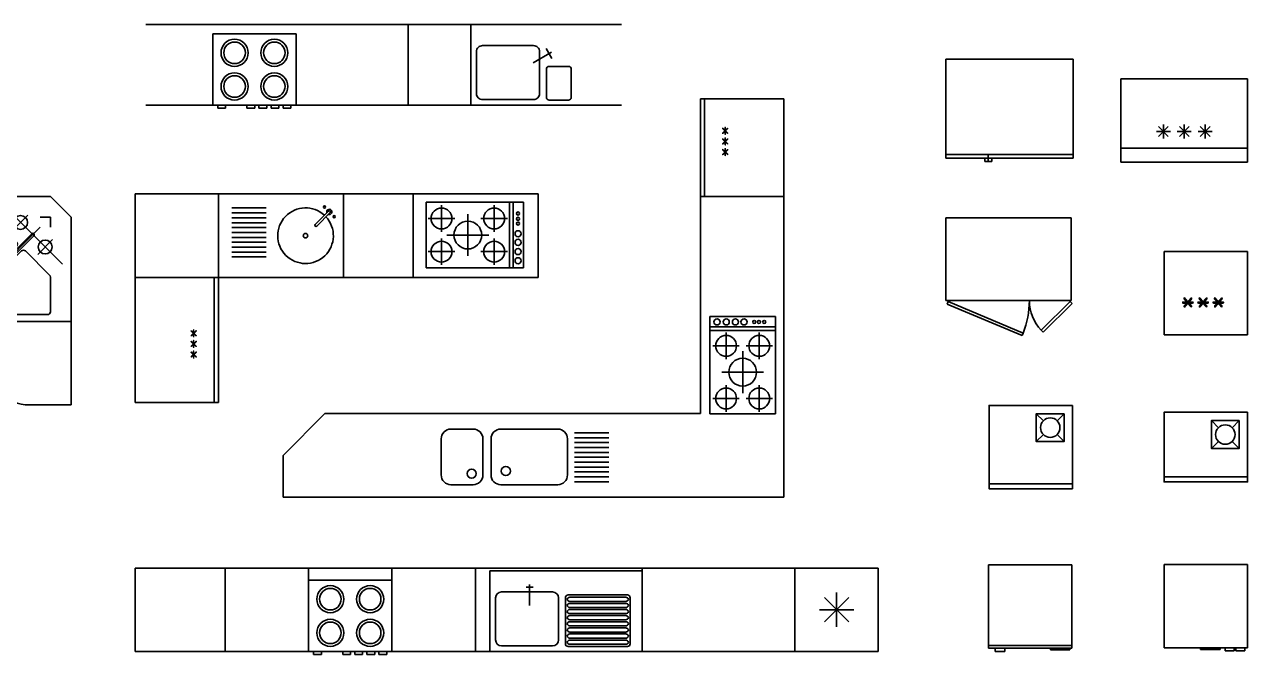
# Model space of a CAD drawing. Header units: millimetres. Extents: x -4036 to 14155, y 855 to 10011.
# Drawn here: x 5268 to 14064, y 855 to 5385 of the extents above; entities that cross this region are included whole.
import ezdxf

# ---------------------------------------------------------------- set-up
doc = ezdxf.new("R2010")
doc.units = ezdxf.units.MM
doc.styles.add('Dim', font='iso9.shx')
doc.styles.add('T 100 _ ( 2 x 100 )', font='', dxfattribs={"height": 200})
doc.styles.get('T 100 _ ( 2 x 100 )').set_extended_font_data('GOST type A')

# ---------------------------------------------------------------- blocks, each defined once
blk = doc.blocks.new('КУХ13 3600х2860')
for p, q in [((-2862.2, -600), (-2862.2, 0)), ((-2862.2, 0), (-2862.2, -600)), ((-2862.2, 0), (0, 0)), ((-2162.2, -600), (-2162.2, 0)), ((0, 0), (0, -3600)), ((-1298, -532.3), (-1298, -59)), ((-598, -59), (-1298, -59)), ((-1223, -532.3), (-1223, -59)), ((-1198, -532.3), (-1198, -59)), ((-1087.3, -271.4), (-1087.3, -81.4)), ((-708.8, -271.4), (-708.8, -81.4)), ((-598, -532.3), (-598, -59)), ((-898, -145.7), (-898, -445.7)), ((-1182.3, -176.4), (-992.3, -176.4)), ((-613.8, -176.4), (-803.8, -176.4)), ((-1087.3, -319.9), (-1087.3, -509.9)), ((-1048, -295.7), (-748, -295.7)), ((-708.8, -319.9), (-708.8, -509.9)), ((-1182.3, -414.9), (-992.3, -414.9)), ((-613.8, -414.9), (-803.8, -414.9)), ((-2162.2, -570), (-2862.2, -570)), ((-2862.2, -600), (-600, -600)), ((-2162.2, -600), (-2862.2, -600)), ((-598, -532.3), (-1298, -532.3)), ((-600, -600), (-600, -3300)), ((-462.3, -1504.4), (-462.3, -1257.8)), ((-427.1, -1504.4), (-427.1, -1257.8)), ((-391.9, -1504.4), (-391.9, -1257.8)), ((-356.7, -1504.4), (-356.7, -1257.8)), ((-321.5, -1504.4), (-321.5, -1257.8)), ((-286.3, -1504.4), (-286.3, -1257.8)), ((-251.1, -1504.4), (-251.1, -1257.8)), ((-215.9, -1504.4), (-215.9, -1257.8)), ((-180.7, -1504.4), (-180.7, -1257.8)), ((-145.5, -1504.4), (-145.5, -1257.8)), ((-110.3, -1504.4), (-110.3, -1257.8)), ((-600, -3300), (-300, -3600)), ((-300, -3600), (0, -3600))]:
    blk.add_line(p, q)
for points in [[(-489.1, -1625.6), (-489.1, -2035.6, 0.414214), (-419.1, -2105.6), (-159.1, -2105.6, 0.414214), (-89.1, -2035.6), (-89.1, -1625.6, 0.414214), (-159.1, -1555.6), (-419.1, -1555.6, 0.414214)], [(-489.1, -2234.1), (-489.1, -2394.1, 0.414214), (-419.1, -2464.1), (-159.1, -2464.1, 0.414214), (-89.1, -2394.1), (-89.1, -2234.1, 0.414214), (-159.1, -2164.1), (-419.1, -2164.1, 0.414214)]]:
    blk.add_lwpolyline(points, format="xyb", close=True)
for centre, radius in [((-1259.3, -140.7), 11), ((-1259.3, -178.7), 11), ((-1087.3, -176.4), 75), ((-708.8, -176.4), 75), ((-1259.3, -212.8), 11), ((-898, -295.7), 100), ((-1259.3, -286), 22), ((-1259.3, -348.1), 22), ((-1087.3, -414.9), 75), ((-708.8, -414.9), 75), ((-1259.3, -414.2), 22), ((-1259.3, -480.4), 22), ((-187.4, -1999.2), 33), ((-168.5, -2244.4), 33)]:
    blk.add_circle(centre, radius)
at = {"ltscale": 0.5, "style": 'Dim', "text_generation_flag": 2}
blk.add_text('***', height=125, rotation=180, dxfattribs=at).set_placement((-2671.5, -372.3))
blk = doc.blocks.new('КУХ15 2900х1500')
for p, q in [((-1500, -600), (-1500, 0)), ((-1500, 0), (-600, 0)), ((-600, -2900), (-600, 0)), ((-600, -600), (-600, 0)), ((-600, 0), (0, 0)), ((0, -2900), (0, 0)), ((-1500, -570), (-600, -570)), ((-1500, -600), (-600, -600)), ((-600, -2900), (-600, -570)), ((-600, -600), (0, -600)), ((-452.9, -695.1), (-452.9, -941.7)), ((-417.7, -695.1), (-417.7, -941.7)), ((-382.5, -695.1), (-382.5, -941.7)), ((-347.3, -695.1), (-347.3, -941.7)), ((-312.1, -695.1), (-312.1, -941.7)), ((-276.9, -695.1), (-276.9, -941.7)), ((-241.7, -695.1), (-241.7, -941.7)), ((-206.5, -695.1), (-206.5, -941.7)), ((-171.3, -695.1), (-171.3, -941.7)), ((-136.1, -695.1), (-136.1, -941.7)), ((-100.9, -695.1), (-100.9, -941.7)), ((-134.5, -1402.8), (-230.6, -1306.7)), ((-123.2, -1391.5), (-219.3, -1295.4)), ((-600, -1500), (0, -1500)), ((-600, -2000), (0, -2000)), ((-532.3, -2093.1), (-532.3, -2793.1)), ((-532.3, -2093.1), (-59, -2093.1)), ((-414.9, -2108.8), (-414.9, -2298.8)), ((-176.4, -2108.8), (-176.4, -2298.8)), ((-59, -2093.1), (-59, -2793.1)), ((-319.9, -2203.8), (-509.9, -2203.8)), ((-295.7, -2543.1), (-295.7, -2243.1)), ((-271.4, -2203.8), (-81.4, -2203.8)), ((-145.7, -2393.1), (-445.7, -2393.1)), ((-414.9, -2677.3), (-414.9, -2487.3)), ((-176.4, -2677.3), (-176.4, -2487.3)), ((-319.9, -2582.3), (-509.9, -2582.3)), ((-271.4, -2582.3), (-81.4, -2582.3)), ((-532.3, -2693.1), (-59, -2693.1)), ((-532.3, -2718.1), (-59, -2718.1)), ((-532.3, -2793.1), (-59, -2793.1)), ((-600, -2900), (0, -2900))]:
    blk.add_line(p, q)
for centre, radius in [((-300, -1226), 16.1), ((-94.1, -1362.4), 8.28), ((-163.7, -1431.9), 8.28), ((-414.9, -2203.8), 75), ((-176.4, -2203.8), 75), ((-295.7, -2393.1), 100), ((-414.9, -2582.3), 75), ((-176.4, -2582.3), 75), ((-480.4, -2754.4), 22), ((-414.2, -2754.4), 22), ((-348.1, -2754.4), 22), ((-286, -2754.4), 22), ((-212.8, -2754.4), 11), ((-178.7, -2754.4), 11), ((-140.7, -2754.4), 11)]:
    blk.add_circle(centre, radius)
for centre, radius, start, end in [((-300, -1226), 200, 317.29244, 312.70756), ((-225, -1301.1), 8, 45, 225), ((-128.9, -1397.2), 18.8, 160.13146, 109.86854), ((-128.9, -1397.2), 8, 225, 45)]:
    blk.add_arc(centre, radius, start, end)
at = {"ltscale": 0.5, "style": 'Dim'}
blk.add_text('***', height=125, rotation=180, dxfattribs=at).set_placement((-963.7, -372.3))
blk = doc.blocks.new('КУХ17_3420х580')
for p, q in [((-805, 222.2), (-1405, 222.2)), ((-1369.3, -290), (-1369.3, -311.9)), ((-1312.8, -311.9), (-1369.3, -311.9)), ((-1312.8, -290), (-1312.8, -311.9)), ((-1159.4, -290), (-1159.4, -311.9)), ((-1103, -311.9), (-1159.4, -311.9)), ((-1103, -290), (-1103, -311.9)), ((-1072.5, -290), (-1072.5, -311.9)), ((-1072.5, -290), (-1072.5, -311.9)), ((-1016.1, -311.9), (-1072.5, -311.9)), ((-1016.1, -311.9), (-1072.5, -311.9)), ((-1016.1, -290), (-1016.1, -311.9)), ((-1016.1, -290), (-1016.1, -311.9)), ((-985.7, -290), (-985.7, -311.9)), ((-929.2, -311.9), (-985.7, -311.9)), ((-929.2, -290), (-929.2, -311.9)), ((-898.8, -290), (-898.8, -311.9)), ((-842.3, -311.9), (-898.8, -311.9)), ((-842.3, -290), (-842.3, -311.9))]:
    blk.add_line(p, q)
for points in [[(-1885, 290), (1535, 290)], [(0, -290), (0, 290)], [(450, -290), (450, 290)], [(-1405, 222.2), (-1405, -290)], [(-805, 222.2), (-805, -290)], [(1030.7, 91.5), (899, 14.7)], [(1033.6, 46.2), (992.7, 116.4)], [(-1885, -290), (1535, -290)]]:
    blk.add_lwpolyline(points)
for points in [[(535.2, -249.6), (902, -249.6, 0.414214), (945.2, -206.4), (945.2, 95, 0.414214), (902, 138.2), (535.2, 138.2, 0.414214), (492, 95), (492, -206.4, 0.414214)], [(994.3, -31.6), (994.3, -234, 0.414214), (1014.3, -254), (1153.8, -254, 0.414214), (1173.8, -234), (1173.8, -31.6, 0.414214), (1153.8, -11.6), (1014.3, -11.6, 0.414214)]]:
    blk.add_lwpolyline(points, format="xyb", close=True)
for centre, radius in [((-1248, 86.3), 97.4), ((-962, 86.3), 97.4), ((-1248, 86.3), 77.4), ((-962, 86.3), 77.4), ((-1248, -155.8), 97.4), ((-1248, -155.8), 77.4), ((-962, -155.8), 97.4), ((-962, -155.8), 77.4)]:
    blk.add_circle(centre, radius)
blk = doc.blocks.new('КУХ18 4500х1500')
for p, q in [((-14337.2, 99356.5), (-14937.2, 99356.5)), ((-14937.2, 99356.5), (-14937.2, 98756.5)), ((-13737.2, 99356.5), (-14337.2, 99356.5)), ((-14337.2, 99356.5), (-14337.2, 98756.5)), ((-14337.2, 98756.5), (-14337.2, 99356.5)), ((-13137.2, 99356.5), (-13737.2, 99356.5)), ((-13737.2, 99356.5), (-13737.2, 98756.5)), ((-13737.2, 98756.5), (-13737.2, 99356.5)), ((-13737.2, 98756.5), (-13737.2, 99356.5)), ((-13467.2, 99316.5), (-13677.2, 99316.5)), ((-13407.2, 99316.5), (-13197.2, 99316.5)), ((-13137.2, 98756.5), (-13137.2, 99356.5)), ((-13137.2, 98756.5), (-13137.2, 99356.5)), ((-12537.2, 99356.5), (-13137.2, 99356.5)), ((-13137.2, 99356.5), (-13137.2, 98756.5)), ((-11937.2, 99356.5), (-12537.2, 99356.5)), ((-12537.2, 99356.5), (-12537.2, 98756.5)), ((-12537.2, 98756.5), (-12537.2, 99356.5)), ((-11187.2, 99356.5), (-11937.2, 99356.5)), ((-11937.2, 99356.5), (-11937.2, 98756.5)), ((-11937.2, 98756.5), (-11937.2, 99356.5)), ((-11037.2, 99206.5), (-11187.2, 99356.5)), ((-13697.2, 99296.5), (-13697.2, 99086.5)), ((-13664.9, 99284.3), (-13633.1, 99252.4)), ((-13572.2, 99125.6), (-13572.2, 99257.4)), ((-13479.4, 99284.3), (-13511.3, 99252.4)), ((-13447.2, 99086.5), (-13447.2, 99296.5)), ((-13427.2, 99086.5), (-13427.2, 99296.5)), ((-13394.9, 99284.3), (-13363.1, 99252.4)), ((-13302.2, 99125.6), (-13302.2, 99257.4)), ((-13209.4, 99284.3), (-13241.3, 99252.4)), ((-13177.2, 99296.5), (-13177.2, 99086.5)), ((-11525.2, 99292.8), (-11100.9, 98868.5)), ((-11348.4, 99222.1), (-11454.5, 99116)), ((-13664.9, 99098.8), (-13633.1, 99130.6)), ((-13506.3, 99191.5), (-13638.1, 99191.5)), ((-13479.4, 99098.8), (-13511.3, 99130.6)), ((-13394.9, 99098.8), (-13363.1, 99130.6)), ((-13236.3, 99191.5), (-13368.1, 99191.5)), ((-13209.4, 99098.8), (-13241.3, 99130.6)), ((-11887.2, 99186.5), (-11887.2, 98785.5)), ((-11617.6, 99206.5), (-11867.2, 99206.5)), ((-11430.1, 99027.3), (-11603.5, 99200.7)), ((-11260, 99133.7), (-11590.3, 98803.4)), ((-11260, 99206.5), (-11187.2, 99206.5)), ((-11187.2, 99206.5), (-11187.2, 99133.7)), ((-11037.2, 98456.5), (-11037.2, 99206.5)), ((-13677.2, 99066.5), (-13467.2, 99066.5)), ((-13677.2, 99046.5), (-13467.2, 99046.5)), ((-13197.2, 99066.5), (-13407.2, 99066.5)), ((-13197.2, 99046.5), (-13407.2, 99046.5)), ((-11320.1, 99087.7), (-11597.4, 98810.4)), ((-11306, 99073.6), (-11583.3, 98796.3)), ((-11171.6, 99045.3), (-11277.7, 98939.2)), ((-13697.2, 98816.5), (-13697.2, 99026.5)), ((-13664.9, 99014.3), (-13633.1, 98982.4)), ((-13572.2, 98987.4), (-13572.2, 98855.6)), ((-13479.4, 99014.3), (-13511.3, 98982.4)), ((-13447.2, 99026.5), (-13447.2, 98816.5)), ((-13427.2, 99026.5), (-13427.2, 98816.5)), ((-13394.9, 99014.3), (-13363.1, 98982.4)), ((-13302.2, 98987.4), (-13302.2, 98855.6)), ((-13209.4, 99014.3), (-13241.3, 98982.4)), ((-13177.2, 98816.5), (-13177.2, 99026.5)), ((-11755.3, 98673.7), (-11430.1, 98999)), ((-11720, 98638.4), (-11394.7, 98963.6)), ((-11366.4, 98963.6), (-11193, 98790.2)), ((-13506.3, 98921.5), (-13638.1, 98921.5)), ((-13236.3, 98921.5), (-13368.1, 98921.5)), ((-13467.2, 98796.5), (-13677.2, 98796.5)), ((-13664.9, 98828.8), (-13633.1, 98860.6)), ((-13479.4, 98828.8), (-13511.3, 98860.6)), ((-13407.2, 98796.5), (-13197.2, 98796.5)), ((-13394.9, 98828.8), (-13363.1, 98860.6)), ((-13209.4, 98828.8), (-13241.3, 98860.6)), ((-11187.2, 98776.1), (-11187.2, 98526.5)), ((-14937.2, 98756.5), (-14337.2, 98756.5)), ((-14337.2, 98756.5), (-13737.2, 98756.5)), ((-13737.2, 98756.5), (-13137.2, 98756.5)), ((-13137.2, 98756.5), (-12537.2, 98756.5)), ((-12537.2, 98756.5), (-11937.2, 98756.5)), ((-11937.2, 98756.5), (-11637.2, 98456.5)), ((-11881.3, 98771.4), (-11783.6, 98673.7)), ((-11622.3, 98512.4), (-11720, 98610.1)), ((-11637.2, 98456.5), (-11037.2, 98456.5)), ((-11637.2, 98456.5), (-11637.2, 98156.5)), ((-11037.2, 98456.5), (-11637.2, 98456.5)), ((-11207.2, 98506.5), (-11608.2, 98506.5)), ((-11037.2, 97856.5), (-11037.2, 98456.5)), ((-11337.2, 97856.5), (-11037.2, 97856.5))]:
    blk.add_line(p, q)
for points in [[(-15537.2, 98831.5), (-15537.2, 99356.5), (-14937.2, 99356.5), (-14937.2, 98831.5)], [(-14937.2, 98815.7), (-14937.2, 98756.5), (-15537.2, 98756.5), (-15537.2, 98815.7)]]:
    blk.add_lwpolyline(points, close=True)
blk.add_lwpolyline([(-14937.2, 98831.5), (-15237.2, 99131.5), (-15237.2, 99056.5), (-15537.2, 99356.5)])
for centre in [(-11401.4, 99169), (-11224.7, 98992.3)]:
    blk.add_circle(centre, 50)
for centre, radius, start, end in [((-13677.2, 99296.5), 20, 90, 180), ((-13467.2, 99296.5), 20, 0, 90), ((-13407.2, 99296.5), 20, 90, 180), ((-13197.2, 99296.5), 20, 0, 90), ((-11867.2, 99186.5), 20, 90, 180), ((-11617.6, 99186.5), 20, 45, 90), ((-13677.2, 99086.5), 20, 180, 270), ((-13677.2, 99026.5), 20, 90, 180), ((-13467.2, 99086.5), 20, 270, 0), ((-13467.2, 99026.5), 20, 0, 90), ((-13407.2, 99086.5), 20, 180, 270), ((-13407.2, 99026.5), 20, 90, 180), ((-13197.2, 99086.5), 20, 270, 0), ((-13197.2, 99026.5), 20, 0, 90), ((-11313.1, 99080.6), 10, 315, 135), ((-11444.2, 99013.1), 20, 315, 45), ((-11380.6, 98949.5), 20, 45, 135), ((-13677.2, 98816.5), 20, 180, 270), ((-13467.2, 98816.5), 20, 270, 0), ((-13407.2, 98816.5), 20, 180, 270), ((-13197.2, 98816.5), 20, 270, 0), ((-11867.2, 98785.5), 20, 180, 225), ((-11590.3, 98803.4), 10, 135, 315), ((-11207.2, 98776.1), 20, 0, 45), ((-11769.5, 98687.9), 20, 225, 315), ((-11705.8, 98624.2), 20, 135, 225), ((-11608.2, 98526.5), 20, 225, 270), ((-11207.2, 98526.5), 20, 270, 0), ((-11337.2, 98156.5), 300, 180, 270)]:
    blk.add_arc(centre, radius, start, end)
blk = doc.blocks.new('КУХ01 600х5345')
for p, q in [((0, 600), (-5345, 600)), ((-5345, 600), (-5345, 0)), ((-4697.3, 0), (-4697.3, 600)), ((-4097.3, 0), (-4097.3, 600)), ((-3497.3, 0), (-3497.3, 600)), ((-2897.3, 0), (-2897.3, 600)), ((-2794.6, 0), (-2794.6, 580)), ((-2794.6, 580), (-1697.3, 580)), ((-1697.3, 0), (-1697.3, 600)), ((-1697.3, 0), (-1697.3, 580)), ((-600, 0), (-600, 600)), ((0, 0), (0, 600)), ((-3497.3, 512.2), (-4097.3, 512.2)), ((-4097.3, 512.2), (-4097.3, 0)), ((-3497.3, 512.2), (-3497.3, 0)), ((-2752.6, 385), (-2752.6, 83.6)), ((-2342.5, 428.2), (-2709.4, 428.2)), ((-2299.3, 83.6), (-2299.3, 385)), ((-2250.3, 386.2), (-2250.3, 56)), ((-1804.3, 406.2), (-2230.3, 406.2)), ((-2017.3, 390.1), (-2218.3, 390.1)), ((-2017.3, 360.2), (-2218.3, 360.2)), ((-2017.3, 390.1), (-1816.3, 390.1)), ((-2017.3, 360.2), (-1816.3, 360.2)), ((-1784.3, 386.2), (-1784.3, 56)), ((-212.8, 212.8), (-387.2, 387.2)), ((-212.8, 387.2), (-387.2, 212.8)), ((-300, 176.6), (-300, 423.4)), ((-2017.3, 346.1), (-2218.3, 346.1)), ((-2017.3, 316.1), (-2218.3, 316.1)), ((-2017.3, 302.1), (-2218.3, 302.1)), ((-2017.3, 272.1), (-2218.3, 272.1)), ((-2017.3, 346.1), (-1816.3, 346.1)), ((-2017.3, 316.1), (-1816.3, 316.1)), ((-2017.3, 302.1), (-1816.3, 302.1)), ((-2017.3, 272.1), (-1816.3, 272.1)), ((-423.4, 300), (-176.6, 300)), ((-2017.3, 258), (-2218.3, 258)), ((-2017.3, 228), (-2218.3, 228)), ((-2017.3, 214), (-2218.3, 214)), ((-2017.3, 184), (-2218.3, 184)), ((-2017.3, 258), (-1816.3, 258)), ((-2017.3, 228), (-1816.3, 228)), ((-2017.3, 214), (-1816.3, 214)), ((-2017.3, 184), (-1816.3, 184)), ((-2017.3, 170), (-2218.3, 170)), ((-2017.3, 140), (-2218.3, 140)), ((-2017.3, 125.9), (-2218.3, 125.9)), ((-2017.3, 95.9), (-2218.3, 95.9)), ((-2017.3, 170), (-1816.3, 170)), ((-2017.3, 140), (-1816.3, 140)), ((-2017.3, 125.9), (-1816.3, 125.9)), ((-2017.3, 95.9), (-1816.3, 95.9)), ((-5345, 0), (0, 0)), ((-4061.6, 0), (-4061.6, -21.9)), ((-4005.1, 0), (-4005.1, -21.9)), ((-3851.7, 0), (-3851.7, -21.9)), ((-3795.2, 0), (-3795.2, -21.9)), ((-3764.8, 0), (-3764.8, -21.9)), ((-3764.8, 0), (-3764.8, -21.9)), ((-3708.3, 0), (-3708.3, -21.9)), ((-3708.3, 0), (-3708.3, -21.9)), ((-3677.9, 0), (-3677.9, -21.9)), ((-3621.5, 0), (-3621.5, -21.9)), ((-3591, 0), (-3591, -21.9)), ((-3534.6, 0), (-3534.6, -21.9)), ((-2794.6, 0), (-1697.3, 0)), ((-2709.4, 40.4), (-2342.5, 40.4)), ((-2230.3, 36), (-1804.3, 36)), ((-2017.3, 81.9), (-2218.3, 81.9)), ((-2017.3, 51.9), (-2218.3, 51.9)), ((-2017.3, 81.9), (-1816.3, 81.9)), ((-2017.3, 51.9), (-1816.3, 51.9)), ((-4005.1, -21.9), (-4061.6, -21.9)), ((-3795.2, -21.9), (-3851.7, -21.9)), ((-3708.3, -21.9), (-3764.8, -21.9)), ((-3708.3, -21.9), (-3764.8, -21.9)), ((-3621.5, -21.9), (-3677.9, -21.9)), ((-3534.6, -21.9), (-3591, -21.9))]:
    blk.add_line(p, q)
at = {"ltscale": 0.6}
for p, q in [((-2532.3, 461.9), (-2482.2, 461.9)), ((-2507.3, 482.6), (-2507.3, 330.1))]:
    blk.add_line(p, q, dxfattribs=at)
for centre, radius in [((-3940.3, 376.3), 97.4), ((-3940.3, 376.3), 77.4), ((-3654.3, 376.3), 97.4), ((-3654.3, 376.3), 77.4), ((-3940.3, 134.2), 97.4), ((-3940.3, 134.2), 77.4), ((-3654.3, 134.2), 97.4), ((-3654.3, 134.2), 77.4)]:
    blk.add_circle(centre, radius)
for centre, radius, start, end in [((-2709.4, 385), 43.2, 90, 180), ((-2342.5, 385), 43.2, 0, 90), ((-2230.3, 386.2), 20, 90, 180), ((-2218.3, 370.1), 20, 90, 165.50967), ((-2218.3, 380.2), 20, 194.49033, 270), ((-1816.3, 370.1), 20, 14.49033, 90), ((-1816.3, 380.2), 20, 270, 345.50967), ((-1804.3, 386.2), 20, 0, 90), ((-2218.3, 326.1), 20, 90, 165.50967), ((-2218.3, 336.1), 20, 194.49033, 270), ((-2218.3, 282.1), 20, 90, 165.50967), ((-2218.3, 292.1), 20, 194.49033, 270), ((-1816.3, 326.1), 20, 14.49033, 90), ((-1816.3, 336.1), 20, 270, 345.50967), ((-1816.3, 282.1), 20, 14.49033, 90), ((-1816.3, 292.1), 20, 270, 345.50967), ((-2218.3, 238), 20, 90, 165.50967), ((-2218.3, 248), 20, 194.49033, 270), ((-2218.3, 194), 20, 90, 165.50967), ((-2218.3, 204), 20, 194.49033, 270), ((-1816.3, 238), 20, 14.49033, 90), ((-1816.3, 248), 20, 270, 345.50967), ((-1816.3, 194), 20, 14.49033, 90), ((-1816.3, 204), 20, 270, 345.50967), ((-2218.3, 150), 20, 90, 165.50967), ((-2218.3, 160), 20, 194.49033, 270), ((-2218.3, 105.9), 20, 90, 165.50967), ((-2218.3, 115.9), 20, 194.49033, 270), ((-1816.3, 150), 20, 14.49033, 90), ((-1816.3, 160), 20, 270, 345.50967), ((-1816.3, 105.9), 20, 14.49033, 90), ((-1816.3, 115.9), 20, 270, 345.50967), ((-2709.4, 83.6), 43.2, 180, 270), ((-2342.5, 83.6), 43.2, 270, 0), ((-2230.3, 56), 20, 180, 270), ((-2218.3, 61.9), 20, 90, 165.50967), ((-2218.3, 71.9), 20, 194.49033, 270), ((-1816.3, 61.9), 20, 14.49033, 90), ((-1816.3, 71.9), 20, 270, 345.50967), ((-1804.3, 56), 20, 270, 0)]:
    blk.add_arc(centre, radius, start, end)
blk = doc.blocks.new('Х01 710х915')
for p, q in [((-914.4, -711.2), (-914.4, 0)), ((-914.4, 0), (0, 0)), ((0, 0), (0, -711.2)), ((-914.4, -685.8), (0, -685.8)), ((-609.6, -685.8), (-609.6, -736.6)), ((0, -711.2), (-914.4, -711.2)), ((-635, -711.2), (-635, -736.6)), ((-635, -736.6), (-584.2, -736.6)), ((-584.2, -736.6), (-584.2, -711.2))]:
    blk.add_line(p, q)
blk = doc.blocks.new('Х02 600х910')
for p, q in [((-910, 600.6), (-910, 0)), ((0, 600.6), (-910, 600.6)), ((0, 600.6), (0, 0)), ((-605, 271), (-605, 171)), ((-455, 271), (-455, 171)), ((-305, 271), (-305, 171)), ((-555, 221), (-655, 221)), ((-640.4, 256.4), (-569.6, 185.7)), ((-569.6, 256.4), (-640.4, 185.7)), ((-405, 221), (-505, 221)), ((-490.4, 256.4), (-419.6, 185.7)), ((-419.6, 256.4), (-490.4, 185.7)), ((-255, 221), (-355, 221)), ((-340.4, 256.4), (-269.6, 185.7)), ((-269.6, 256.4), (-340.4, 185.7)), ((0, 100.5), (-910, 100.5)), ((0, 0), (-910, 0))]:
    blk.add_line(p, q)
blk = doc.blocks.new('Х04 595х900')
for p, q in [((-900, 0), (0, 0)), ((0, 0), (0, -596)), ((-900, -596), (-900, 0)), ((0, -596), (-900, -596)), ((-891.7, -620.5), (-884, -602.1)), ((-884, -602.1), (-344, -829.1)), ((-6.3, -601.8), (-214.5, -807.8)), ((7.8, -616), (-6.3, -601.8)), ((-351.8, -847.5), (-891.7, -620.5)), ((-200.4, -822), (7.8, -616)), ((-344, -829.1), (-351.8, -847.5)), ((-214.5, -807.8), (-200.3, -821.9))]:
    blk.add_line(p, q)
for centre, radius, start, end in [((-998.1, -584.8), 698.2, 339.5189, 359.07788), ((13, -592.8), 313, 180.59397, 223.3856)]:
    blk.add_arc(centre, radius, start, end)
blk = doc.blocks.new('Х05 600х600')
for p, q in [((-600, 600), (-600, 0)), ((0, 600), (-600, 600)), ((0, 0), (0, 600)), ((-600, 0), (0, 0))]:
    blk.add_line(p, q)
at = {"style": 'T 100 _ ( 2 x 100 )'}
blk.add_text('***', height=200, dxfattribs=at).set_placement((-483.8, 154))
blk = doc.blocks.new('Х07 600х600')
for p, q in [((-209.5, 489.5), (-260, 540)), ((-110.5, 489.5), (-60, 540)), ((-260, 340), (-209.5, 390.5)), ((-60, 340), (-110.5, 390.5)), ((0, 35), (-600, 35))]:
    blk.add_line(p, q)
for points in [[(0, 600), (-600, 600), (-600, 0), (0, 0)], [(-60, 540), (-260, 540), (-260, 340), (-60, 340)]]:
    blk.add_lwpolyline(points, close=True)
blk.add_circle((-160, 440), 70)
blk = doc.blocks.new('Х08 500х600')
for p, q in [((-209.5, 389.5), (-260, 440)), ((-110.5, 389.5), (-60, 440)), ((-260, 240), (-209.5, 290.5)), ((-60, 240), (-110.5, 290.5)), ((0, 35), (-600, 35))]:
    blk.add_line(p, q)
for points in [[(0, 500), (-600, 500), (-600, 0), (0, 0)], [(-60, 440), (-260, 440), (-260, 240), (-60, 240)]]:
    blk.add_lwpolyline(points, close=True)
blk.add_circle((-160, 340), 70)
blk = doc.blocks.new('Х10_600х600')
for p, q in [((-300, 580), (-300, -20)), ((300, 580), (-300, 580)), ((300, -20), (300, 580)), ((-300, 0), (300, 0)), ((-300, -20), (300, -20)), ((-251.5, -20), (-251.5, -44.1)), ((-251.5, -44.1), (-182.3, -44.1)), ((-182.3, -44.1), (-182.3, -20)), ((145.6, -20), (145.6, -31.8)), ((145.6, -31.8), (285.8, -31.8)), ((165.4, -31.8), (165.4, -20)), ((169.7, -31.8), (169.7, -20)), ((189.5, -31.8), (189.5, -20)), ((193.8, -31.8), (193.8, -20)), ((213.6, -31.8), (213.6, -20)), ((217.8, -31.8), (217.8, -20)), ((237.7, -31.8), (237.7, -20)), ((241.9, -31.8), (241.9, -20)), ((261.8, -31.8), (261.8, -20)), ((266, -31.8), (266, -20)), ((285.8, -31.8), (285.8, -20))]:
    blk.add_line(p, q)
blk = doc.blocks.new('Х11_600х600')
for p, q in [((-335, 600), (-335, 0)), ((265, 600), (-335, 600)), ((265, 0), (265, 600)), ((-335, 0), (265, 0)), ((-72.2, 0), (-72.2, -11.8)), ((-52.4, -11.8), (-52.4, 0)), ((-48.2, -11.8), (-48.2, 0)), ((-28.3, -11.8), (-28.3, 0)), ((-24.1, -11.8), (-24.1, 0)), ((-4.2, -11.8), (-4.2, 0)), ((0, -11.8), (0, 0)), ((19.8, -11.8), (19.8, 0)), ((24.1, -11.8), (24.1, 0)), ((43.9, -11.8), (43.9, 0)), ((48.2, -11.8), (48.2, 0)), ((68, -11.8), (68, 0)), ((105.2, 0), (105.2, -21.8)), ((168.1, -21.8), (168.1, 0)), ((182, 0), (182, -21.8)), ((244.9, -21.8), (244.9, 0)), ((-72.2, -11.8), (68, -11.8)), ((105.2, -21.8), (168.1, -21.8)), ((182, -21.8), (244.9, -21.8))]:
    blk.add_line(p, q)

msp = doc.modelspace()

# ---------------------------------------------------------------- block references
at = {"color": 0}
for name, p in [('КУХ17_3420х580', (8027.2, 5095.4)), ('Х01 710х915', (12809.4, 5135.8)), ('Х02 600х910', (14063.9, 4394.3)), ('КУХ18 4500х1500', (16642, -95206.9)), ('Х04 595х900', (12795, 3995.6)), ('Х05 600х600', (14063.9, 3153.6)), ('Х07 600х600', (12805, 2046.8)), ('Х08 500х600', (14063.9, 2096.8)), ('Х10_600х600', (12501.2, 921.2)), ('Х11_600х600', (13798.9, 903.5)), ('КУХ01 600х5345', (11408.6, 877))]:
    msp.add_blockref(name, p, dxfattribs=at)
for name, p, rotation in [('КУХ13 3600х2860', (10729, 1987.3), 270), ('КУХ15 2900х1500', (6063.6, 4166.7), 90)]:
    msp.add_blockref(name, p, dxfattribs=dict(at, rotation=rotation))

doc.saveas('drawing.dxf')
